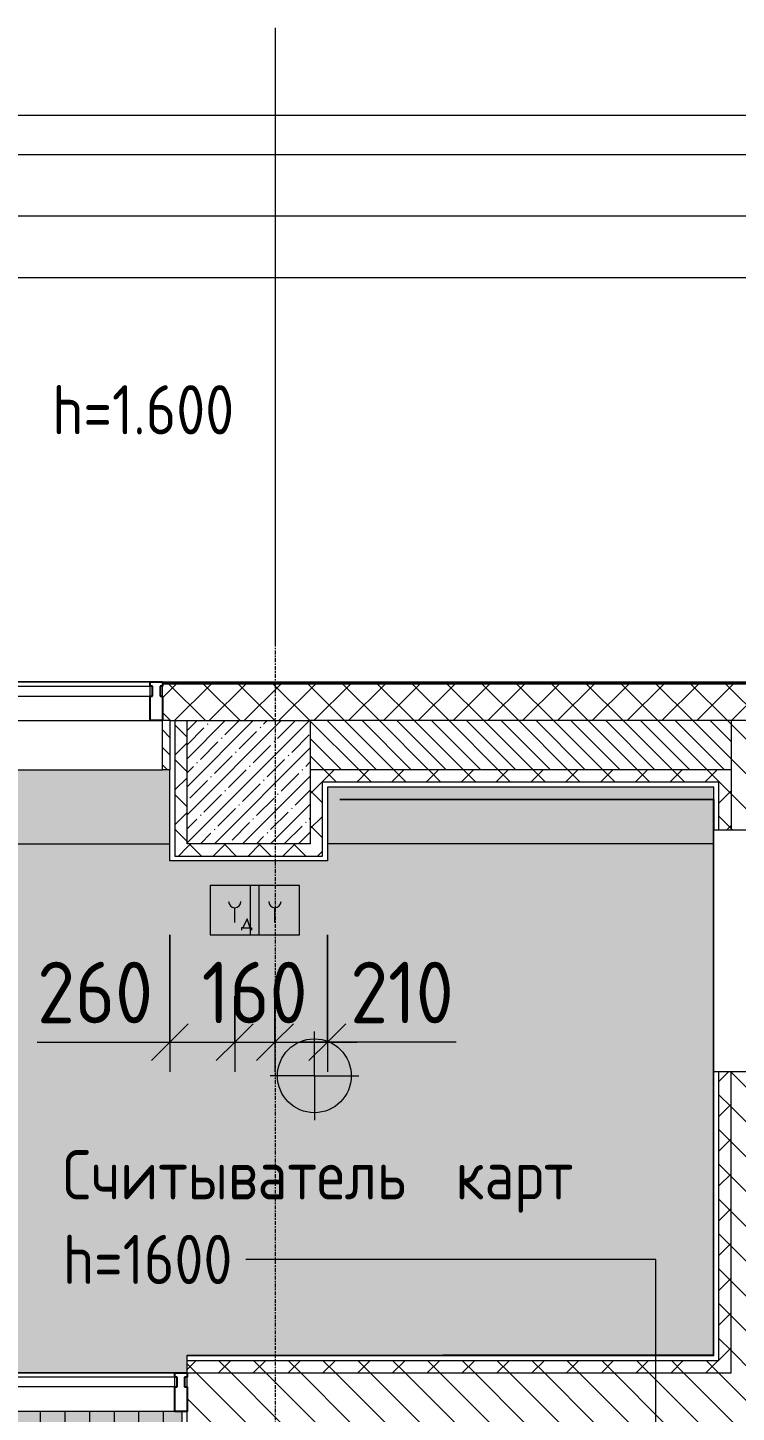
# Model space of a CAD drawing. Header units: millimetres. Extents: x 81610 to 276841, y -8553 to 29000.
# Drawn here: x 114953 to 117831, y 16290 to 21915 of the extents above; entities that cross this region are included whole.
import ezdxf

# ---------------------------------------------------------------- set-up
doc = ezdxf.new("R2010")
doc.units = ezdxf.units.MM
doc.linetypes.add('Осевая', pattern=[31.75, 6.35, -4.7625, 15.875, -4.7625])
for name, color, linetype, lineweight in [('A-ANNO-DIMS', 7, 'Continuous', 9), ('A-ANNO-DIMS-100', 7, 'Continuous', 9), ('A-ANNO-NOTE', 7, 'Continuous', 9), ('A-CLNG-PATT', 7, 'Continuous', 9), ('A-GLAZ-CWMG', 7, 'Continuous', 9), ('A-GLAZ-CWMG-1', 7, 'Continuous', 25), ('A-WALL', 7, 'Continuous', 9), ('I-WALL', 7, 'Continuous', 9), ('Q-SPCQ', 7, 'Continuous', 9), ('S-COLS', 7, 'Continuous', 9), ('Оси', 7, 'Continuous', 9), ('Оси-2', 7, 'Осевая', 9)]:
    doc.layers.add(name, color=color, linetype=linetype, lineweight=lineweight)
for name, color, linetype, lineweight, true_color in [('A-CLNG-1', 7, 'Continuous', 9, 0xeaeaea), ('A-WALL-1', 7, 'Continuous', 9, 0x3c3c3c), ('A-WALL-2', 7, 'Continuous', 9, 0x535353), ('A-WALL-FNSH-1', 7, 'Continuous', 9, 0x3c3c3c), ('G-ANNO-TEXT-1', 7, 'Continuous', 9, 0x3c3c3c), ('I-WALL-1', 7, 'Continuous', 9, 0x535353), ('Q-SPCQ-4', 1, 'Continuous', 9, 0xff0000), ('S-COLS-1', 9, 'Continuous', 9, 0x808080), ('S-COLS-2', 7, 'Continuous', 9, 0x3c3c3c)]:
    doc.layers.add(name, color=color, linetype=linetype, lineweight=lineweight, true_color=true_color)
doc.layers.add('A-CLNG-PATT-1', color=7, linetype='Continuous', lineweight=9, transparency=1)
doc.styles.add('GOST Common_1', font='GOST_Common.ttf', dxfattribs={"width": 0.9, "height": 200})
doc.styles.add('ISOCPEUR', font='isocpeur.ttf', dxfattribs={"width": 0.9, "height": 250})
doc.dimstyles.new('ISO-2_5_0_9К_БОЛЬШОЙ', dxfattribs={"dimscale": 304.8, "dimtxt": 248.995294, "dimasz": 0.492126, "dimexe": 0.393701, "dimexo": 0.984252, "dimgap": 0, "dimtad": 1, "dimdec": 0, "dimrnd": 10, "dimzin": 0, "dimdsep": 46, "dimtxsty": 'ISOCPEUR', "dimblk1": 'OBLIQUE', "dimblk2": 'OBLIQUE', "dimsah": 1, "dimcen": 0.09, "dimdle": 0.393701, "dimazin": 0, "dimtfac": 1, "dimtdec": 4, "dimtix": 1, "dimtmove": 0, "dimatfit": 3, "dimfxl": 1, "dimtvp": 1, "dimtolj": 1, "dimtzin": 0, "dimarcsym": 2})
doc.dimstyles.new('ISO-2_5_0_9К_БОЛЬШОЙ_1', dxfattribs={"dimscale": 304.8, "dimtxt": 248.995294, "dimasz": 0.492126, "dimexe": 0.393701, "dimexo": 0.984252, "dimgap": 0, "dimtad": 1, "dimdec": 0, "dimrnd": 10, "dimzin": 0, "dimdsep": 46, "dimtxsty": 'ISOCPEUR', "dimblk1": 'OBLIQUE', "dimblk2": 'OBLIQUE', "dimsah": 1, "dimcen": 0.09, "dimdle": 0.393701, "dimazin": 0, "dimtfac": 1, "dimtdec": 4, "dimtix": 1, "dimtmove": 1, "dimatfit": 3, "dimfxl": 1, "dimtvp": 1, "dimtolj": 1, "dimtzin": 0, "dimarcsym": 2})
pattern_1 = [(135, (0, 0), (-70.71068, -70.71068), [])]
pattern_2 = [(45, (0, 0), (-70.71068, 70.71068), []), (135, (0, 0), (-70.71068, -70.71068), [])]

# ---------------------------------------------------------------- blocks, each defined once
blk = doc.blocks.new('Прямоугольный импост - Импост структурный с накладкой - 160мм-22852563-Сводный план потолков 1 этажа в осях 23-33')
at = {"layer": 'A-GLAZ-CWMG-1'}
for p, q in [((0, 140), (-50, 140)), ((-50, 140), (-50, 40)), ((0, 40), (0, 140)), ((-50, 40), (-40, 40)), ((-40, 0), (-50, 0)), ((-50, 0), (-50, -17)), ((-40, 40), (-40, 0)), ((-10, 0), (-10, 40)), ((-10, 40), (0, 40)), ((0, 0), (-10, 0)), ((0, -17), (0, 0)), ((-50, -17), (0, -17))]:
    blk.add_line(p, q, dxfattribs=at)
blk = doc.blocks.new('Прямоугольный импост - Импост структурный с накладкой - 160мм Темный-31915521-Сводный план потолков 1 этажа в осях 23-33')
at = {"layer": 'A-GLAZ-CWMG-1'}
for p, q in [((25, 17), (-25, 17)), ((-25, 17), (-25, 0)), ((-25, 0), (-15, 0)), ((-15, 0), (-15, -40)), ((15, 0), (25, 0)), ((15, -40), (15, 0)), ((25, 0), (25, 17)), ((-15, -40), (-25, -40)), ((-25, -40), (-25, -140)), ((25, -40), (15, -40)), ((25, -140), (25, -40)), ((-25, -140), (25, -140))]:
    blk.add_line(p, q, dxfattribs=at)
blk = doc.blocks.new('Прямоугольный импост - Импост структурный с накладкой - 160мм Темный-32472297-Сводный план потолков 1 этажа в осях 23-33')
at = {"layer": 'A-GLAZ-CWMG'}
for p, q in [((115550.4, 16450), (113800.4, 16450)), ((115550.4, 16293), (113800.4, 16293))]:
    blk.add_line(p, q, dxfattribs=at)
blk = doc.blocks.new('BSC_Колонна _Прямоугольная - 500х500-V6-Сводный план потолков 1 этажа в осях 23-33')
at = {"layer": 'S-COLS-1'}
h = blk.add_hatch(dxfattribs=at)
h.set_pattern_fill('FP_22', color=256, style=0, pattern_type=2)
h.set_pattern_definition([(45, (-115850.45, -18850), (-57.024626, 57.024626), []), (45, (-115793.42, -18850), (-57.024626, 57.024626), [100.806, -20.161, 3.353, -16.808])])
h.paths.add_polyline_path([(-250, -250), (250, -250), (250, 250), (-250, 250), (-250, -29.1)])
at = {"layer": 'S-COLS-2'}
for p, q in [((-250, 250), (250, 250)), ((-250, -250), (-250, 250)), ((250, 250), (250, -250)), ((250, -250), (-250, -250))]:
    blk.add_line(p, q, dxfattribs=at)
blk = doc.blocks.new('Прямоугольный импост - Импост структурный с накладкой - 160мм-24260935-Сводный план потолков 1 этажа в осях 23-33')
at = {"layer": 'A-GLAZ-CWMG'}
for p, q in [((113750.4, 19257), (115450.4, 19257)), ((113750.4, 19240), (113750.4, 19200)), ((113750.4, 19240), (115450.4, 19240)), ((115450.4, 19200), (115450.4, 19240)), ((113750.4, 19200), (115450.4, 19200)), ((113750.4, 19100), (115450.4, 19100))]:
    blk.add_line(p, q, dxfattribs=at)
blk = doc.blocks.new('Прямоугольный импост - Импост структурный с накладкой - 160мм Темный-31239248-Сводный план потолков 1 этажа в осях 23-33')
at = {"layer": 'A-GLAZ-CWMG-1'}
for p, q in [((-50, 0), (-50, 17)), ((-50, 17), (0, 17)), ((-40, 0), (-50, 0)), ((-40, -40), (-40, 0)), ((0, 0), (-10, 0)), ((-10, 0), (-10, -40)), ((0, 17), (0, 0)), ((-50, -140), (-50, -40)), ((-50, -40), (-40, -40)), ((-10, -40), (0, -40)), ((0, -40), (0, -140)), ((0, -140), (-50, -140))]:
    blk.add_line(p, q, dxfattribs=at)
blk = doc.blocks.new('Прямоугольный импост - Импост структурный с накладкой - 160мм Темный-V11-Сводный план потолков 1 этажа в осях 23-33')
at = {"layer": 'A-GLAZ-CWMG'}
for p, q in [((115550.4, 16450), (113800.4, 16450)), ((113800.4, 16433), (113800.4, 16393)), ((115550.4, 16433), (113800.4, 16433)), ((115550.4, 16393), (115550.4, 16433)), ((115550.4, 16393), (113800.4, 16393)), ((115550.4, 16293), (113800.4, 16293))]:
    blk.add_line(p, q, dxfattribs=at)
blk = doc.blocks.new('Дистанционный пожарный извещатель - Монтируемые на перекрытии-30370891-Сводный план потолков 1 этажа в осях 23-33')
at = {"layer": 'Q-SPCQ'}
for p, q in [((0, 200), (-200, 200)), ((-200, 200), (-200, 0)), ((0, 0), (0, 200)), ((-100, 50), (-100, 110)), ((-49.9, 64.5), (-66.8, 28.2)), ((-36.8, 28.2), (-49.9, 64.5)), ((-200, 0), (0, 0)), ((-72.6, 28.2), (-72.6, 18.2)), ((-66.8, 28.2), (-72.6, 28.2)), ((-66.8, 28.2), (-36.8, 28.2)), ((-36.8, 28.2), (-31.8, 28.2)), ((-31.8, 28.2), (-31.8, 18.2))]:
    blk.add_line(p, q, dxfattribs=at)
blk.add_arc((-100, 135), 25, 180, 360, dxfattribs=at)
blk = doc.blocks.new('Извещатель пожарный ручной - Монтируемые на перекрытии-30371694-Сводный план потолков 1 этажа в осях 23-33')
at = {"layer": 'Q-SPCQ'}
for p, q in [((0, 200), (-200, 200)), ((-200, 200), (-200, 0)), ((0, 0), (0, 200)), ((-100, 50), (-100, 110)), ((-200, 0), (0, 0))]:
    blk.add_line(p, q, dxfattribs=at)
blk.add_arc((-100, 135), 25, 180, 360, dxfattribs=at)
blk = doc.blocks.new('DIMBLOCK72-Сводный план потолков 1 этажа в осях 23-33')
at = {"layer": 'A-ANNO-DIMS-100'}
for p, q in [((115530.4, 18230), (115530.4, 17673.8)), ((115530.4, 17793.8), (115530.4, 18230)), ((115793.8, 17980), (115793.8, 17673.8)), ((115793.8, 17793.8), (115793.8, 17980)), ((114991.3, 17793.8), (115565.4, 17793.8)), ((115410.4, 17793.8), (115793.8, 17793.8)), ((115565.4, 17793.8), (115662.1, 17793.8))]:
    blk.add_line(p, q, dxfattribs=at)
at = {"layer": 'A-ANNO-DIMS-100', "lineweight": 20}
for p, q in [((115530.4, 17793.8), (115605.4, 17868.8)), ((115793.8, 17793.8), (115868.8, 17868.8)), ((115530.4, 17793.8), (115455.4, 17718.8)), ((115793.8, 17793.8), (115718.8, 17718.8))]:
    blk.add_line(p, q, dxfattribs=at)
at = {"layer": 'A-ANNO-DIMS-100', "color": 0, "insert": (114991.3, 18120.4), "char_height": 250, "width": 568.858, "attachment_point": 1, "line_spacing_factor": 1.149209, "style": 'ISOCPEUR'}
blk.add_mtext('260', dxfattribs=at)
blk = doc.blocks.new('_Oblique')
at = {"color": 0, "linetype": 'ByBlock', "lineweight": -2}
blk.add_line((-0.5, -0.5), (0.5, 0.5), dxfattribs=at)
blk = doc.blocks.new('DIMBLOCK73-Сводный план потолков 1 этажа в осях 23-33')
at = {"layer": 'A-ANNO-DIMS-100'}
for p, q in [((115793.8, 17980), (115793.8, 17673.8)), ((115793.8, 17793.8), (115793.8, 17980)), ((115957.1, 17980), (115957.1, 17673.8)), ((115957.1, 17793.8), (115957.1, 17980)), ((115793.8, 17793.8), (115957.1, 17793.8))]:
    blk.add_line(p, q, dxfattribs=at)
at = {"layer": 'A-ANNO-DIMS-100', "lineweight": 20}
for p, q in [((115793.8, 17793.8), (115868.8, 17868.8)), ((115957.1, 17793.8), (116032.1, 17868.8)), ((115793.8, 17793.8), (115718.8, 17718.8)), ((115957.1, 17793.8), (115882.1, 17718.8))]:
    blk.add_line(p, q, dxfattribs=at)
at = {"layer": 'A-ANNO-DIMS-100', "color": 0, "insert": (115660, 18120.4), "char_height": 250, "width": 517.144, "attachment_point": 1, "line_spacing_factor": 1.149209, "style": 'ISOCPEUR'}
blk.add_mtext('160', dxfattribs=at)
blk = doc.blocks.new('DIMBLOCK74-Сводный план потолков 1 этажа в осях 23-33')
at = {"layer": 'A-ANNO-DIMS-100'}
for p, q in [((116170.4, 18230), (116170.4, 17673.8)), ((116170.4, 17793.8), (116170.4, 18230)), ((115957.1, 17980), (115957.1, 17673.8)), ((115957.1, 17793.8), (115957.1, 17980)), ((115957.1, 17793.8), (116290.4, 17793.8)), ((116163.1, 17793.8), (116063.8, 17793.8)), ((116694, 17793.8), (116163.1, 17793.8))]:
    blk.add_line(p, q, dxfattribs=at)
at = {"layer": 'A-ANNO-DIMS-100', "lineweight": 20}
for p, q in [((115957.1, 17793.8), (116032.1, 17868.8)), ((116170.4, 17793.8), (116245.4, 17868.8)), ((115957.1, 17793.8), (115882.1, 17718.8)), ((116170.4, 17793.8), (116095.4, 17718.8))]:
    blk.add_line(p, q, dxfattribs=at)
at = {"layer": 'A-ANNO-DIMS-100', "color": 0, "insert": (116263.1, 18120.4), "char_height": 250, "width": 517.144, "attachment_point": 1, "line_spacing_factor": 1.149209, "style": 'ISOCPEUR'}
blk.add_mtext('210', dxfattribs=at)

msp = doc.modelspace()

# ---------------------------------------------------------------- hatches: boundary and pattern name
at = {"layer": 'A-CLNG-PATT'}
h = msp.add_hatch(dxfattribs=at)
h.set_pattern_fill('FP_35', color=256, style=0, pattern_type=2)
h.set_pattern_definition([(0, (109305, 16338.5), (0, -100), []), (270, (109305, 16338.5), (-100, -6e-15), [])])
h.paths.add_polyline_path([(117790, 13620), (117790, 16229), (116120.4, 16229), (116121, 13620), (117773, 13620)])
h.paths.add_polyline_path([(115580, 14000), (115580, 16293), (111070, 16293), (111070, 14000), (115499, 14000)])
h.paths.add_polyline_path([(106071.9, 14000), (110529, 14000), (110529, 19120), (106070, 19120), (106070, 14000)])
h.paths.add_polyline_path([(105530, 14000), (105530, 19120), (100820, 19120), (100821, 17750), (101418, 17750), (101418, 14000), (104725.2, 14000)])
h.paths.add_polyline_path([(117774, 15525), (117774, 15575), (117789, 15575), (117789, 15525)])
h.paths.add_polyline_path([(101419, 15575), (101419, 15675), (101439, 15675), (101439, 15575)])
h.paths.add_polyline_path([(101439, 16325), (101419, 16325), (101419, 16425), (101439, 16425)])
at = {"layer": 'A-CLNG-PATT-1'}
h = msp.add_hatch(color=256, dxfattribs=at)
h.paths.add_polyline_path([(117790, 13620), (117790, 16229), (116120.4, 16229), (116121, 13620), (117773, 13620)])
h.paths.add_polyline_path([(115580, 14000), (115580, 16293), (111070, 16293), (111070, 14000), (115499, 14000)])
h.paths.add_polyline_path([(106071.9, 14000), (110529, 14000), (110529, 19120), (106070, 19120), (106070, 14000)])
h.paths.add_polyline_path([(105530, 14000), (105530, 19120), (100820, 19120), (100821, 17750), (101418, 17750), (101418, 14000), (104725.2, 14000)])
h.paths.add_polyline_path([(117774, 15525), (117774, 15575), (117789, 15575), (117789, 15525)])
h.paths.add_polyline_path([(101419, 15575), (101419, 15675), (101439, 15675), (101439, 15575)])
h.paths.add_polyline_path([(101439, 16325), (101419, 16325), (101419, 16425), (101439, 16425)])
msp.add_hatch(color=256, dxfattribs=at).paths.add_polyline_path([(115499, 16450), (115600.4, 16450), (115600.4, 16520), (117740, 16520), (117740, 18830), (116170.4, 18830), (116170.4, 18530), (115530.4, 18530), (115530.4, 18900), (112820.4, 18900), (112820.4, 18830), (112595.4, 18830), (112595.4, 18815), (112545.4, 18815), (112545.4, 18830), (112395.4, 18830), (112395.4, 18815), (112345.4, 18815), (112345.4, 18830), (111120, 18830), (111120, 18600), (111064, 18600), (111064, 16450), (114152.3, 16450)])
at = {"layer": 'A-WALL'}
h = msp.add_hatch(dxfattribs=at)
h.set_pattern_fill('FP_5', color=256, style=0, pattern_type=2)
h.set_pattern_definition(pattern_2)
h.paths.add_polyline_path([(120860, 19100), (120860, 19250), (119418, 19250), (119418, 19100), (120857, 19100)])
h.paths.add_polyline_path([(118192.5, 19100), (118202, 19100), (118202, 19250), (115500.4, 19250), (115500.4, 19100), (118010, 19100)])
h.paths.add_polyline_path([(112908.8, 19100), (112850.4, 19180.7), (112850.4, 19250), (112800.3, 19250), (112800.4, 19236.2), (112899, 19100), (112902.7, 19100)])
h = msp.add_hatch(dxfattribs=at)
h.set_pattern_fill('FP_1', color=256, style=0, pattern_type=2)
h.set_pattern_definition([(135, (0, 0), (-35.35534, -35.35534), [])])
h.paths.add_polyline_path([(117810, 18900), (117810, 19100), (116100.4, 19100), (116100.4, 18900), (117519.1, 18900)])
h.paths.add_polyline_path([(115500.4, 18900), (115530.4, 18900), (115530.4, 19100), (115500.4, 19100)])
h.paths.add_polyline_path([(112820.4, 18900), (112850.4, 18900), (112850.4, 19100), (112820.4, 19100)])
h.paths.add_polyline_path([(112468.9, 18900), (112750.4, 18900), (112750.4, 19100), (111050, 19100), (111050, 18900), (112132.2, 18900)])
at = {"layer": 'I-WALL'}
h = msp.add_hatch(dxfattribs=at)
h.set_pattern_fill('FP_5', color=256, style=0, pattern_type=2)
h.set_pattern_definition(pattern_2)
h.paths.add_polyline_path([(115550.4, 18550), (115600.4, 18550), (115600.4, 19100), (115550.4, 19100), (115550.4, 18820.9)])
h = msp.add_hatch(dxfattribs=at)
h.set_pattern_fill('FP_4', color=256, style=0, pattern_type=2)
h.set_pattern_definition(pattern_1)
h.paths.add_polyline_path([(118010, 16450), (118010, 17675), (117810, 17675), (117810, 16450)])
h.paths.add_polyline_path([(117810, 18655), (118010, 18655), (118010, 19100), (117810, 19100), (117810, 18820.9)])
h = msp.add_hatch(dxfattribs=at)
h.set_pattern_fill('FP_5', color=256, style=0, pattern_type=2)
h.set_pattern_definition(pattern_2)
h.paths.add_polyline_path([(117740, 18850), (117760, 18850), (117760, 18900), (116100.4, 18900), (116100.4, 18850), (117519.1, 18850)])
h = msp.add_hatch(dxfattribs=at)
h.set_pattern_fill('FP_5', color=256, style=0, pattern_type=2)
h.set_pattern_definition(pattern_2)
h.paths.add_polyline_path([(116100.4, 18600), (116150.4, 18600), (116150.4, 18850), (116100.4, 18850), (116100.4, 18820.9)])
h = msp.add_hatch(dxfattribs=at)
h.set_pattern_fill('FP_5', color=256, style=0, pattern_type=2)
h.set_pattern_definition(pattern_2)
h.paths.add_polyline_path([(117810, 16500), (117810, 17675), (117760, 17675), (117760, 16500)])
h.paths.add_polyline_path([(117810, 18655), (117810, 18900), (117760, 18900), (117760, 18655)])
h = msp.add_hatch(dxfattribs=at)
h.set_pattern_fill('FP_5', color=256, style=0, pattern_type=2)
h.set_pattern_definition(pattern_2)
h.paths.add_polyline_path([(116150.4, 18550), (116150.4, 18600), (115600.4, 18600), (115600.4, 18550), (116100.4, 18550)])
h = msp.add_hatch(dxfattribs=at)
h.set_pattern_fill('FP_5', color=256, style=0, pattern_type=2)
h.set_pattern_definition(pattern_2)
h.paths.add_polyline_path([(117810, 16450), (117810, 16500), (115600.4, 16499.4), (115600.4, 16450), (116845.8, 16450)])
h = msp.add_hatch(dxfattribs=at)
h.set_pattern_fill('FP_4', color=256, style=0, pattern_type=2)
h.set_pattern_definition(pattern_1)
h.paths.add_polyline_path([(118010, 16250), (118010, 16450), (115600.4, 16450), (115600.4, 16250), (117810, 16250)])

# ---------------------------------------------------------------- linework, layer by layer
at = {"layer": 'A-ANNO-NOTE'}
for q in [(116117.5, 17837.1), (115937.5, 17657.1), (116117.5, 17477.1), (116297.5, 17657.1)]:
    msp.add_line((116117.5, 17657.1), q, dxfattribs=at)
msp.add_circle((116117.5, 17657.1), 150, dxfattribs=at)
at = {"layer": 'A-CLNG-1'}
for p, q in [((115530.4, 18900), (115500.4, 18900)), ((117740, 18780), (117740, 18820.9)), ((117740, 16520), (117740, 18655)), ((111064, 18600), (115530.4, 18600)), ((117740, 18600), (116170.4, 18600)), ((111064, 16450), (115600.4, 16450)), ((115580, 16293), (111070, 16293)), ((115580, 14000), (115580, 16293))]:
    msp.add_line(p, q, dxfattribs=at)
at = {"layer": 'A-WALL'}
for p, q in [((115500.4, 19253), (118205, 19253)), ((115500.4, 19250), (118202, 19250)), ((115530.4, 19100), (115500.4, 19100)), ((115530.4, 19100), (115530.4, 18900)), ((115550.4, 19100), (115550.4, 18550)), ((118210, 19100), (116100.4, 19100)), ((117810, 19100), (117810, 18655)), ((117760, 18850), (116150.4, 18850)), ((116150.4, 18550), (116150.4, 18850)), ((117760, 18655), (117760, 18850)), ((117740, 18780), (117740, 18655)), ((115550.4, 18550), (116150.4, 18550)), ((117760, 16500), (117760, 17675)), ((117810, 16450), (117810, 17675)), ((115600.4, 16500), (117760, 16500)), ((117739, 16520), (117739, 16521)), ((117740, 16520), (117739, 16520))]:
    msp.add_line(p, q, dxfattribs=at)
at = {"layer": 'A-WALL-1'}
for p, q in [((115500.4, 18900), (115500.4, 19250)), ((115550.4, 19100), (115600.4, 19100)), ((117810, 18900), (116100.4, 18900)), ((118030, 18655), (117760, 18655)), ((117760, 17675), (118030, 17675)), ((115600.4, 16230), (115600.4, 16500)), ((115600.4, 16450), (117810, 16450))]:
    msp.add_line(p, q, dxfattribs=at)
at = {"layer": 'A-WALL-2'}
for p, q in [((119992, 21558), (111130.7, 21558)), ((111245, 21400), (119992, 21400)), ((115500.4, 19258), (112850.4, 19258)), ((112850.4, 18900), (115500.4, 18900))]:
    msp.add_line(p, q, dxfattribs=at)
at = {"layer": 'A-WALL-FNSH-1'}
for p, q in [((115500.4, 19250), (115500.4, 19258)), ((115500.4, 19258), (118210, 19258)), ((115530.4, 19100), (115550.4, 19100)), ((115530.4, 18530), (115530.4, 18900)), ((117740, 18830), (116170.4, 18830)), ((116170.4, 18830), (116170.4, 18530)), ((117740, 18820.9), (117740, 18830)), ((116221.4, 18779), (116221.4, 18780)), ((116221.4, 18780), (117740, 18780)), ((117739, 18779), (116221.4, 18779)), ((117739, 16522), (117739, 18779)), ((117760, 18655), (117740, 18655)), ((116170.4, 18530), (115530.4, 18530)), ((117740, 17675), (117760, 17675)), ((115600.4, 16521), (115600.4, 16522)), ((115600.4, 16522), (116639.5, 16522)), ((115600.4, 16521), (116639.5, 16521)), ((115600.4, 16500), (115600.4, 16520)), ((117739, 16520), (115600.4, 16520)), ((116639.5, 16520), (116639.5, 16521))]:
    msp.add_line(p, q, dxfattribs=at)
at = {"layer": 'G-ANNO-TEXT-1'}
for p, q in [((117344, 16911), (115839.7, 16911)), ((117504.2, 16911), (117344, 16911)), ((117504.2, 15672.9), (117504.2, 16911))]:
    msp.add_line(p, q, dxfattribs=at)
at = {"layer": 'I-WALL-1'}
for p, q in [((119992, 21150), (111425.9, 21150)), ((111606.7, 20900), (119855, 20900)), ((116639.5, 16521), (116639.5, 16522)), ((117739, 16522), (116639.5, 16522)), ((116639.5, 16521), (117739, 16521)), ((117739, 16522), (117739, 16521)), ((115579.4, 16293), (115579.4, 14000.5)), ((115580.4, 14000), (115580.4, 16293))]:
    msp.add_line(p, q, dxfattribs=at)
at = {"layer": 'Оси'}
msp.add_line((115960, 19415.1), (115960, 21915.1), dxfattribs=at)
at = {"layer": 'Оси-2'}
msp.add_line((115960, 593.7), (115960, 19415.1), dxfattribs=at)

# ---------------------------------------------------------------- block references
at = {"layer": 'A-GLAZ-CWMG'}
for name, p in [('Прямоугольный импост - Импост структурный с накладкой - 160мм-24260935-Сводный план потолков 1 этажа в осях 23-33', (0, 0)), ('Прямоугольный импост - Импост структурный с накладкой - 160мм Темный-32472297-Сводный план потолков 1 этажа в осях 23-33', (0, 0)), ('Прямоугольный импост - Импост структурный с накладкой - 160мм Темный-V11-Сводный план потолков 1 этажа в осях 23-33', (0, 0)), ('Прямоугольный импост - Импост структурный с накладкой - 160мм Темный-31239248-Сводный план потолков 1 этажа в осях 23-33', (115600.4, 16433))]:
    msp.add_blockref(name, p, dxfattribs=at)
at = {"layer": 'A-GLAZ-CWMG', "extrusion": (0, 0, -1), "rotation": 180}
msp.add_blockref('Прямоугольный импост - Импост структурный с накладкой - 160мм-22852563-Сводный план потолков 1 этажа в осях 23-33', (-115500.4, 19240), dxfattribs=at)
at = {"layer": 'A-GLAZ-CWMG', "extrusion": (0, 0, -1)}
msp.add_blockref('Прямоугольный импост - Импост структурный с накладкой - 160мм Темный-31915521-Сводный план потолков 1 этажа в осях 23-33', (-115575.4, 16433), dxfattribs=at)
at = {"layer": 'Q-SPCQ-4'}
for name, p in [('Дистанционный пожарный извещатель - Монтируемые на перекрытии-30370891-Сводный план потолков 1 этажа в осях 23-33', (115893.8, 18230)), ('Извещатель пожарный ручной - Монтируемые на перекрытии-30371694-Сводный план потолков 1 этажа в осях 23-33', (116057.1, 18230))]:
    msp.add_blockref(name, p, dxfattribs=at)
at = {"layer": 'S-COLS'}
msp.add_blockref('BSC_Колонна _Прямоугольная - 500х500-V6-Сводный план потолков 1 этажа в осях 23-33', (115850.4, 18850), dxfattribs=at)

# ---------------------------------------------------------------- texts
at = {"layer": 'G-ANNO-TEXT-1', "char_height": 200, "attachment_point": 1, "style": 'GOST Common_1'}
for s, insert, width in [(' h=1.600', (114943, 20462.9), 1046.202), ('Считыватель', (115095.6, 17355), 1854.303), ('\\fGOST Common|b0|i0|c204|p34|;\\W.9; ', (116625.5, 17355), 79.367), ('\\fGOST Common|b0|i0|c204|p34|;\\W.9; ', (117262.5, 17355), 79.367), ('карт', (116691, 17355), 692.658), ('h=1600', (115095.6, 17011), 901.898)]:
    msp.add_mtext(s, dxfattribs=dict(at, insert=insert, width=width))

# ---------------------------------------------------------------- dimensions: what is measured, and where the dimension line sits
at = {"layer": 'A-ANNO-DIMS'}
for base, p1, p2, override, picture, middle in [((115793.8, 17793.8), (115530.4, 18530), (115793.8, 18280), {"dimpost": '<>', "dimfxl": 363.103903}, 'DIMBLOCK72-Сводный план потолков 1 этажа в осях 23-33', (115275.8, 17953.8)), ((116170.4, 17793.8), (115957.1, 18280), (116170.4, 18530), {"dimpost": '<>', "dimfxl": 328.650439}, 'DIMBLOCK74-Сводный план потолков 1 этажа в осях 23-33', (116521.7, 17953.8))]:
    dim = msp.add_linear_dim(base=base, p1=p1, p2=p2, dimstyle='ISO-2_5_0_9К_БОЛЬШОЙ_1', override=override, dxfattribs=at)
    dim.commit()
    dim.dimension.update_dxf_attribs({"geometry": picture, "text_midpoint": middle, "dimtype": 160})
dim = msp.add_linear_dim(base=(115957.1, 17793.8), p1=(115793.8, 18280), p2=(115957.1, 18280), dimstyle='ISO-2_5_0_9К_БОЛЬШОЙ', override={"dimpost": '<>', "dimfxl": 163.333333}, dxfattribs=at)
dim.commit()
dim.dimension.update_dxf_attribs({"geometry": 'DIMBLOCK73-Сводный план потолков 1 этажа в осях 23-33', "text_midpoint": (115875.4, 17918.8)})

doc.saveas('drawing.dxf')
